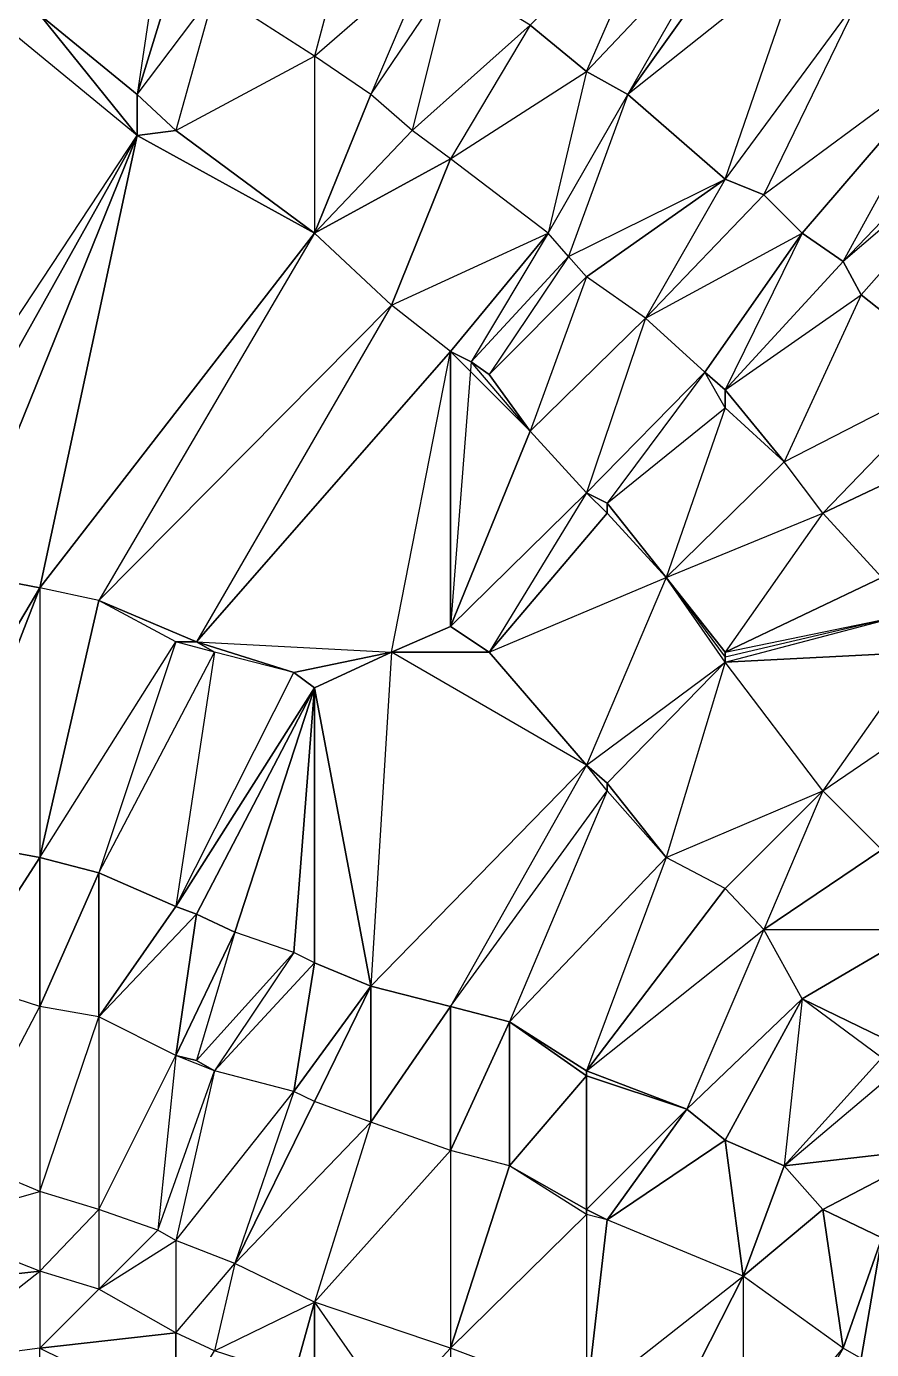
# Model space of a CAD drawing. Header units: metres. Extents: x 121.06818 to 121.07159, y 3.17836 to 3.18313.
# Drawn here: x 121.069087 to 121.069416, y 3.179933 to 3.180448 of the extents above; entities that cross this region are included whole.
import ezdxf

# ---------------------------------------------------------------- set-up
doc = ezdxf.new("R2010")
doc.units = ezdxf.units.M

msp = doc.modelspace()

# ---------------------------------------------------------------- linework, layer by layer
at = {"layer": 'DELAUNEY10000', "color": 252}
msp.add_3dface([(121.069374, 3.180097, 0.01017), (121.06942, 3.180128, 0.01018), (121.069397, 3.180151, 0.01018)], dxfattribs=at)
at = {"layer": 'DELAUNEY10037', "color": 252}
msp.add_3dface([(121.069092, 3.180125, 0.01016), (121.069054, 3.180132, 0.01016), (121.069092, 3.18023, 0.01017)], dxfattribs=at)
at = {"layer": 'DELAUNEY10058', "color": 252}
msp.add_3dface([(121.069336, 3.180125, 0.01017), (121.069313, 3.180151, 0.01017), (121.069313, 3.180154, 0.01017)], dxfattribs=at)
at = {"layer": 'DELAUNEY10069', "color": 252}
msp.add_3dface([(121.069252, 3.180067, 0.01016), (121.069313, 3.180151, 0.01017), (121.069305, 3.180161, 0.01017)], dxfattribs=at)
at = {"layer": 'DELAUNEY10086', "color": 252}
msp.add_3dface([(121.069054, 3.180132, 0.01016), (121.069038, 3.180139, 0.01016), (121.069092, 3.18023, 0.01017)], dxfattribs=at)
at = {"layer": 'DELAUNEY10138', "color": 252}
msp.add_3dface([(121.069313, 3.180151, 0.01017), (121.069305, 3.180161, 0.01017), (121.069313, 3.180154, 0.01017)], dxfattribs=at)
at = {"layer": 'DELAUNEY10139', "color": 252}
msp.add_3dface([(121.06942, 3.180128, 0.01018), (121.069397, 3.180151, 0.01018), (121.06945, 3.180187, 0.01019)], dxfattribs=at)
at = {"layer": 'DELAUNEY10169', "color": 252}
msp.add_3dface([(121.069221, 3.180075, 0.01016), (121.069305, 3.180161, 0.01017), (121.069229, 3.180205, 0.01017)], dxfattribs=at)
at = {"layer": 'DELAUNEY10243', "color": 252}
msp.add_3dface([(121.069221, 3.180075, 0.01016), (121.069199, 3.180191, 0.01017), (121.069229, 3.180205, 0.01017)], dxfattribs=at)
at = {"layer": 'DELAUNEY10268', "color": 252}
msp.add_3dface([(121.069229, 3.180205, 0.01017), (121.069199, 3.180191, 0.01017), (121.069191, 3.180197, 0.01017)], dxfattribs=at)
at = {"layer": 'DELAUNEY10269', "color": 252}
msp.add_3dface([(121.069305, 3.180161, 0.01017), (121.069229, 3.180205, 0.01017), (121.069267, 3.180205, 0.01017)], dxfattribs=at)
at = {"layer": 'DELAUNEY10308', "color": 252}
msp.add_3dface([(121.069336, 3.180125, 0.01017), (121.069397, 3.180151, 0.01018), (121.069359, 3.180201, 0.01018)], dxfattribs=at)
at = {"layer": 'DELAUNEY10344', "color": 252}
msp.add_3dface([(121.069145, 3.180106, 0.01016), (121.069191, 3.180197, 0.01017), (121.069199, 3.180191, 0.01017)], dxfattribs=at)
at = {"layer": 'DELAUNEY10345', "color": 252}
msp.add_3dface([(121.069145, 3.180106, 0.01016), (121.069191, 3.180197, 0.01017), (121.06916, 3.180205, 0.01017)], dxfattribs=at)
at = {"layer": 'DELAUNEY10346', "color": 252}
msp.add_3dface([(121.069267, 3.180205, 0.01017), (121.069229, 3.180205, 0.01017), (121.069252, 3.180215, 0.01017)], dxfattribs=at)
at = {"layer": 'DELAUNEY10347', "color": 252}
msp.add_3dface([(121.069305, 3.180161, 0.01017), (121.069267, 3.180205, 0.01017), (121.069336, 3.180234, 0.01018)], dxfattribs=at)
at = {"layer": 'DELAUNEY10348', "color": 252}
msp.add_3dface([(121.069336, 3.180125, 0.01017), (121.069313, 3.180154, 0.01017), (121.069359, 3.180201, 0.01018)], dxfattribs=at)
at = {"layer": 'DELAUNEY10366', "color": 252}
msp.add_3dface([(121.069313, 3.180154, 0.01017), (121.069305, 3.180161, 0.01017), (121.069359, 3.180201, 0.01018)], dxfattribs=at)
at = {"layer": 'DELAUNEY10378', "color": 252}
msp.add_3dface([(121.069115, 3.180119, 0.01016), (121.06916, 3.180205, 0.01017), (121.069145, 3.180209, 0.01017)], dxfattribs=at)
at = {"layer": 'DELAUNEY10379', "color": 252}
msp.add_3dface([(121.069191, 3.180197, 0.01017), (121.06916, 3.180205, 0.01017), (121.069153, 3.180209, 0.01017)], dxfattribs=at)
at = {"layer": 'DELAUNEY10398', "color": 252}
msp.add_3dface([(121.069397, 3.180151, 0.01018), (121.06945, 3.180187, 0.01019), (121.069435, 3.180205, 0.01019)], dxfattribs=at)
at = {"layer": 'DELAUNEY10416', "color": 252}
msp.add_3dface([(121.069397, 3.180151, 0.01018), (121.069359, 3.180201, 0.01018), (121.069435, 3.180205, 0.01019)], dxfattribs=at)
at = {"layer": 'DELAUNEY10427', "color": 252}
msp.add_3dface([(121.06916, 3.180205, 0.01017), (121.069145, 3.180209, 0.01017), (121.069153, 3.180209, 0.01017)], dxfattribs=at)
at = {"layer": 'DELAUNEY10460', "color": 252}
msp.add_3dface([(121.069092, 3.180125, 0.01016), (121.069145, 3.180209, 0.01017), (121.069115, 3.180225, 0.01017)], dxfattribs=at)
at = {"layer": 'DELAUNEY10494', "color": 252}
msp.add_3dface([(121.069092, 3.180125, 0.01016), (121.069115, 3.180225, 0.01017), (121.069092, 3.18023, 0.01017)], dxfattribs=at)
at = {"layer": 'DELAUNEY10507', "color": 252}
msp.add_3dface([(121.069145, 3.180209, 0.01017), (121.069115, 3.180225, 0.01017), (121.069153, 3.180209, 0.01017)], dxfattribs=at)
at = {"layer": 'DELAUNEY10540', "color": 252}
msp.add_3dface([(121.069115, 3.180225, 0.01017), (121.069092, 3.18023, 0.01017), (121.069199, 3.180368, 0.01018)], dxfattribs=at)
at = {"layer": 'DELAUNEY10560', "color": 252}
msp.add_3dface([(121.069038, 3.180139, 0.01016), (121.069061, 3.180236, 0.01017), (121.069092, 3.18023, 0.01017)], dxfattribs=at)
at = {"layer": 'DELAUNEY10562', "color": 252}
msp.add_3dface([(121.069305, 3.180161, 0.01017), (121.069359, 3.180201, 0.01018), (121.069336, 3.180234, 0.01018)], dxfattribs=at)
at = {"layer": 'DELAUNEY10576', "color": 252}
msp.add_3dface([(121.069092, 3.18023, 0.01017), (121.069061, 3.180236, 0.01017), (121.06913, 3.180406, 0.01018)], dxfattribs=at)
at = {"layer": 'DELAUNEY10633', "color": 252}
msp.add_3dface([(121.069038, 3.180242, 0.01017), (121.069023, 3.180244, 0.01017), (121.06913, 3.180406, 0.01018)], dxfattribs=at)
at = {"layer": 'DELAUNEY10634', "color": 252}
msp.add_3dface([(121.069061, 3.180236, 0.01017), (121.069038, 3.180242, 0.01017), (121.06913, 3.180406, 0.01018)], dxfattribs=at)
at = {"layer": 'DELAUNEY10635', "color": 252}
msp.add_3dface([(121.069252, 3.180215, 0.01017), (121.069229, 3.180205, 0.01017), (121.069252, 3.180322, 0.01018)], dxfattribs=at)
at = {"layer": 'DELAUNEY10636', "color": 252}
msp.add_3dface([(121.069359, 3.180201, 0.01018), (121.069427, 3.180219, 0.01019), (121.069435, 3.180205, 0.01019)], dxfattribs=at)
at = {"layer": 'DELAUNEY10637', "color": 252}
msp.add_3dface([(121.069359, 3.180201, 0.01018), (121.069427, 3.180219, 0.01019), (121.069359, 3.180203, 0.01018)], dxfattribs=at)
at = {"layer": 'DELAUNEY10663', "color": 252}
msp.add_3dface([(121.069267, 3.180205, 0.01017), (121.069252, 3.180215, 0.01017), (121.069305, 3.180267, 0.01018)], dxfattribs=at)
at = {"layer": 'DELAUNEY10693', "color": 252}
msp.add_3dface([(121.069359, 3.180201, 0.01018), (121.069336, 3.180234, 0.01018), (121.069359, 3.180203, 0.01018)], dxfattribs=at)
at = {"layer": 'DELAUNEY10694', "color": 252}
msp.add_3dface([(121.069359, 3.180201, 0.01018), (121.069336, 3.180234, 0.01018), (121.069359, 3.180205, 0.01018)], dxfattribs=at)
at = {"layer": 'DELAUNEY10695', "color": 252}
msp.add_3dface([(121.069359, 3.180201, 0.01018), (121.069359, 3.180203, 0.01018), (121.069359, 3.180205, 0.01018)], dxfattribs=at)
at = {"layer": 'DELAUNEY10711', "color": 252}
msp.add_3dface([(121.069267, 3.180205, 0.01017), (121.069336, 3.180234, 0.01018), (121.069313, 3.180259, 0.01018)], dxfattribs=at)
at = {"layer": 'DELAUNEY10712', "color": 252}
msp.add_3dface([(121.069359, 3.180203, 0.01018), (121.069359, 3.180205, 0.01018), (121.069336, 3.180234, 0.01018)], dxfattribs=at)
at = {"layer": 'DELAUNEY10713', "color": 252}
msp.add_3dface([(121.069359, 3.180203, 0.01018), (121.069359, 3.180205, 0.01018), (121.069427, 3.180219, 0.01019)], dxfattribs=at)
at = {"layer": 'DELAUNEY10749', "color": 252}
msp.add_3dface([(121.069359, 3.180205, 0.01018), (121.069336, 3.180234, 0.01018), (121.069397, 3.180259, 0.01019)], dxfattribs=at)
at = {"layer": 'DELAUNEY10750', "color": 252}
msp.add_3dface([(121.069359, 3.180205, 0.01018), (121.069427, 3.180219, 0.01019), (121.06942, 3.180234, 0.01019)], dxfattribs=at)
at = {"layer": 'DELAUNEY10782', "color": 252}
msp.add_3dface([(121.069229, 3.180205, 0.01017), (121.069191, 3.180197, 0.01017), (121.069153, 3.180209, 0.01017)], dxfattribs=at)
at = {"layer": 'DELAUNEY10783', "color": 252}
msp.add_3dface([(121.069359, 3.180205, 0.01018), (121.06942, 3.180234, 0.01019), (121.069397, 3.180259, 0.01019)], dxfattribs=at)
at = {"layer": 'DELAUNEY10859', "color": 252}
msp.add_3dface([(121.069267, 3.180205, 0.01017), (121.069313, 3.180259, 0.01018), (121.069305, 3.180267, 0.01018)], dxfattribs=at)
at = {"layer": 'DELAUNEY10877', "color": 252}
msp.add_3dface([(121.069336, 3.180234, 0.01018), (121.069313, 3.180259, 0.01018), (121.069313, 3.180263, 0.01018)], dxfattribs=at)
at = {"layer": 'DELAUNEY10892', "color": 252}
msp.add_3dface([(121.06942, 3.180234, 0.01019), (121.069397, 3.180259, 0.01019), (121.069473, 3.180295, 0.0102)], dxfattribs=at)
at = {"layer": 'DELAUNEY10957', "color": 252}
msp.add_3dface([(121.069313, 3.180259, 0.01018), (121.069305, 3.180267, 0.01018), (121.069313, 3.180263, 0.01018)], dxfattribs=at)
at = {"layer": 'DELAUNEY10958', "color": 252}
msp.add_3dface([(121.069336, 3.180234, 0.01018), (121.069397, 3.180259, 0.01019), (121.069382, 3.180279, 0.01019)], dxfattribs=at)
at = {"layer": 'DELAUNEY10968', "color": 252}
msp.add_3dface([(121.069252, 3.180215, 0.01017), (121.069305, 3.180267, 0.01018), (121.069283, 3.180291, 0.01018)], dxfattribs=at)
at = {"layer": 'DELAUNEY11029', "color": 252}
msp.add_3dface([(121.069336, 3.180234, 0.01018), (121.069382, 3.180279, 0.01019), (121.069359, 3.1803, 0.01019)], dxfattribs=at)
at = {"layer": 'DELAUNEY11030', "color": 252}
msp.add_3dface([(121.069397, 3.180259, 0.01019), (121.069382, 3.180279, 0.01019), (121.06945, 3.180314, 0.0102)], dxfattribs=at)
at = {"layer": 'DELAUNEY11045', "color": 252}
msp.add_3dface([(121.069252, 3.180215, 0.01017), (121.069283, 3.180291, 0.01018), (121.069252, 3.180322, 0.01018)], dxfattribs=at)
at = {"layer": 'DELAUNEY11046', "color": 252}
msp.add_3dface([(121.069252, 3.180215, 0.01017), (121.069283, 3.180291, 0.01018), (121.06926, 3.180318, 0.01018)], dxfattribs=at)
at = {"layer": 'DELAUNEY11056', "color": 252}
msp.add_3dface([(121.069153, 3.180209, 0.01017), (121.069115, 3.180225, 0.01017), (121.069229, 3.18034, 0.01018)], dxfattribs=at)
at = {"layer": 'DELAUNEY11057', "color": 252}
msp.add_3dface([(121.069305, 3.180267, 0.01018), (121.069283, 3.180291, 0.01018), (121.069328, 3.180335, 0.01019)], dxfattribs=at)
at = {"layer": 'DELAUNEY11097', "color": 252}
msp.add_3dface([(121.069313, 3.180263, 0.01018), (121.069305, 3.180267, 0.01018), (121.069351, 3.180314, 0.01019)], dxfattribs=at)
at = {"layer": 'DELAUNEY11098', "color": 252}
msp.add_3dface([(121.069336, 3.180234, 0.01018), (121.069313, 3.180263, 0.01018), (121.069359, 3.1803, 0.01019)], dxfattribs=at)
at = {"layer": 'DELAUNEY11126', "color": 252}
msp.add_3dface([(121.069382, 3.180279, 0.01019), (121.069359, 3.1803, 0.01019), (121.069359, 3.180307, 0.01019)], dxfattribs=at)
at = {"layer": 'DELAUNEY11144', "color": 252}
msp.add_3dface([(121.069229, 3.180205, 0.01017), (121.069252, 3.180322, 0.01018), (121.069153, 3.180209, 0.01017)], dxfattribs=at)
at = {"layer": 'DELAUNEY11145', "color": 252}
msp.add_3dface([(121.069252, 3.180215, 0.01017), (121.069252, 3.180322, 0.01018), (121.06926, 3.180318, 0.01018)], dxfattribs=at)
at = {"layer": 'DELAUNEY11146', "color": 252}
msp.add_3dface([(121.069313, 3.180263, 0.01018), (121.069359, 3.1803, 0.01019), (121.069351, 3.180314, 0.01019)], dxfattribs=at)
at = {"layer": 'DELAUNEY11157', "color": 252}
msp.add_3dface([(121.069153, 3.180209, 0.01017), (121.069252, 3.180322, 0.01018), (121.069229, 3.18034, 0.01018)], dxfattribs=at)
at = {"layer": 'DELAUNEY11158', "color": 252}
msp.add_3dface([(121.06926, 3.180318, 0.01018), (121.069252, 3.180322, 0.01018), (121.069283, 3.180291, 0.01018)], dxfattribs=at)
at = {"layer": 'DELAUNEY11159', "color": 252}
msp.add_3dface([(121.06926, 3.180318, 0.01018), (121.069252, 3.180322, 0.01018), (121.06929, 3.180368, 0.01019)], dxfattribs=at)
at = {"layer": 'DELAUNEY11160', "color": 252}
msp.add_3dface([(121.069283, 3.180291, 0.01018), (121.06926, 3.180318, 0.01018), (121.069267, 3.180313, 0.01018)], dxfattribs=at)
at = {"layer": 'DELAUNEY11168', "color": 252}
msp.add_3dface([(121.069252, 3.180322, 0.01018), (121.069229, 3.18034, 0.01018), (121.06929, 3.180368, 0.01019)], dxfattribs=at)
at = {"layer": 'DELAUNEY11169', "color": 252}
msp.add_3dface([(121.069397, 3.180259, 0.01019), (121.06945, 3.180314, 0.0102), (121.069473, 3.180295, 0.0102)], dxfattribs=at)
at = {"layer": 'DELAUNEY11204', "color": 252}
msp.add_3dface([(121.069267, 3.180313, 0.01018), (121.06926, 3.180318, 0.01018), (121.069298, 3.180359, 0.01019)], dxfattribs=at)
at = {"layer": 'DELAUNEY11205', "color": 252}
msp.add_3dface([(121.069283, 3.180291, 0.01018), (121.069267, 3.180313, 0.01018), (121.069305, 3.180351, 0.01019)], dxfattribs=at)
at = {"layer": 'DELAUNEY11250', "color": 252}
msp.add_3dface([(121.069115, 3.180225, 0.01017), (121.069229, 3.18034, 0.01018), (121.069199, 3.180368, 0.01018)], dxfattribs=at)
at = {"layer": 'DELAUNEY11267', "color": 252}
msp.add_3dface([(121.069359, 3.1803, 0.01019), (121.069351, 3.180314, 0.01019), (121.069359, 3.180307, 0.01019)], dxfattribs=at)
at = {"layer": 'DELAUNEY11268', "color": 252}
msp.add_3dface([(121.069382, 3.180279, 0.01019), (121.06945, 3.180314, 0.0102), (121.069412, 3.180344, 0.0102)], dxfattribs=at)
at = {"layer": 'DELAUNEY11278', "color": 252}
msp.add_3dface([(121.069229, 3.18034, 0.01018), (121.069199, 3.180368, 0.01018), (121.069199, 3.180368, 0.01018)], dxfattribs=at)
at = {"layer": 'DELAUNEY11279', "color": 252}
msp.add_3dface([(121.069305, 3.180267, 0.01018), (121.069351, 3.180314, 0.01019), (121.069328, 3.180335, 0.01019)], dxfattribs=at)
at = {"layer": 'DELAUNEY11300', "color": 252}
msp.add_3dface([(121.069283, 3.180291, 0.01018), (121.069328, 3.180335, 0.01019), (121.069305, 3.180351, 0.01019)], dxfattribs=at)
at = {"layer": 'DELAUNEY11314', "color": 252}
msp.add_3dface([(121.069351, 3.180314, 0.01019), (121.069328, 3.180335, 0.01019), (121.069389, 3.180368, 0.0102)], dxfattribs=at)
at = {"layer": 'DELAUNEY11315', "color": 252}
msp.add_3dface([(121.069382, 3.180279, 0.01019), (121.069359, 3.180307, 0.01019), (121.069412, 3.180344, 0.0102)], dxfattribs=at)
at = {"layer": 'DELAUNEY11329', "color": 252}
msp.add_3dface([(121.069359, 3.180307, 0.01019), (121.069351, 3.180314, 0.01019), (121.069389, 3.180368, 0.0102)], dxfattribs=at)
at = {"layer": 'DELAUNEY11348', "color": 252}
msp.add_3dface([(121.069412, 3.180344, 0.0102), (121.06945, 3.180314, 0.0102), (121.069481, 3.180422, 0.01021)], dxfattribs=at)
at = {"layer": 'DELAUNEY11388', "color": 252}
msp.add_3dface([(121.069092, 3.18023, 0.01017), (121.06913, 3.180406, 0.01018), (121.069199, 3.180368, 0.01018)], dxfattribs=at)
at = {"layer": 'DELAUNEY11389', "color": 252}
msp.add_3dface([(121.069359, 3.180307, 0.01019), (121.069412, 3.180344, 0.0102), (121.069405, 3.180357, 0.0102)], dxfattribs=at)
at = {"layer": 'DELAUNEY11404', "color": 252}
msp.add_3dface([(121.069199, 3.180368, 0.01018), (121.06913, 3.180406, 0.01018), (121.069145, 3.180408, 0.01018)], dxfattribs=at)
at = {"layer": 'DELAUNEY11414', "color": 252}
msp.add_3dface([(121.069267, 3.180313, 0.01018), (121.069305, 3.180351, 0.01019), (121.069298, 3.180359, 0.01019)], dxfattribs=at)
at = {"layer": 'DELAUNEY11428', "color": 252}
msp.add_3dface([(121.069328, 3.180335, 0.01019), (121.069305, 3.180351, 0.01019), (121.069359, 3.180389, 0.0102)], dxfattribs=at)
at = {"layer": 'DELAUNEY11476', "color": 252}
msp.add_3dface([(121.069359, 3.180307, 0.01019), (121.069405, 3.180357, 0.0102), (121.069389, 3.180368, 0.0102)], dxfattribs=at)
at = {"layer": 'DELAUNEY11477', "color": 252}
msp.add_3dface([(121.069405, 3.180357, 0.0102), (121.069412, 3.180344, 0.0102), (121.069481, 3.180422, 0.01021)], dxfattribs=at)
at = {"layer": 'DELAUNEY11502', "color": 252}
msp.add_3dface([(121.069305, 3.180351, 0.01019), (121.069298, 3.180359, 0.01019), (121.069359, 3.180389, 0.0102)], dxfattribs=at)
at = {"layer": 'DELAUNEY11503', "color": 252}
msp.add_3dface([(121.069389, 3.180368, 0.0102), (121.069405, 3.180357, 0.0102), (121.06945, 3.180439, 0.01021)], dxfattribs=at)
at = {"layer": 'DELAUNEY11519', "color": 252}
msp.add_3dface([(121.06926, 3.180318, 0.01018), (121.069298, 3.180359, 0.01019), (121.06929, 3.180368, 0.01019)], dxfattribs=at)
at = {"layer": 'DELAUNEY11543', "color": 252}
msp.add_3dface([(121.069023, 3.180244, 0.01017), (121.06913, 3.180406, 0.01018), (121.069069, 3.180456, 0.01018)], dxfattribs=at)
at = {"layer": 'DELAUNEY11544', "color": 252}
msp.add_3dface([(121.069298, 3.180359, 0.01019), (121.06929, 3.180368, 0.01019), (121.069321, 3.180422, 0.0102)], dxfattribs=at)
at = {"layer": 'DELAUNEY11551', "color": 252}
msp.add_3dface([(121.069328, 3.180335, 0.01019), (121.069389, 3.180368, 0.0102), (121.069374, 3.180383, 0.0102)], dxfattribs=at)
at = {"layer": 'DELAUNEY11570', "color": 252}
msp.add_3dface([(121.069328, 3.180335, 0.01019), (121.069374, 3.180383, 0.0102), (121.069359, 3.180389, 0.0102)], dxfattribs=at)
at = {"layer": 'DELAUNEY11571', "color": 252}
msp.add_3dface([(121.069374, 3.180383, 0.0102), (121.069389, 3.180368, 0.0102), (121.06945, 3.180439, 0.01021)], dxfattribs=at)
at = {"layer": 'DELAUNEY11585', "color": 252}
msp.add_3dface([(121.06913, 3.180406, 0.01018), (121.069069, 3.180456, 0.01018), (121.069092, 3.180453, 0.01018)], dxfattribs=at)
at = {"layer": 'DELAUNEY11586', "color": 252}
msp.add_3dface([(121.069145, 3.180408, 0.01018), (121.06913, 3.180406, 0.01018), (121.06913, 3.180422, 0.01018)], dxfattribs=at)
at = {"layer": 'DELAUNEY11587', "color": 252}
msp.add_3dface([(121.069199, 3.180368, 0.01018), (121.069145, 3.180408, 0.01018), (121.069199, 3.180368, 0.01018)], dxfattribs=at)
at = {"layer": 'DELAUNEY11588', "color": 252}
msp.add_3dface([(121.069229, 3.18034, 0.01018), (121.06929, 3.180368, 0.01019), (121.069252, 3.180397, 0.01019)], dxfattribs=at)
at = {"layer": 'DELAUNEY11627', "color": 252}
msp.add_3dface([(121.069359, 3.180389, 0.0102), (121.069374, 3.180383, 0.0102), (121.069412, 3.180461, 0.01021)], dxfattribs=at)
at = {"layer": 'DELAUNEY11637', "color": 252}
msp.add_3dface([(121.069229, 3.18034, 0.01018), (121.069252, 3.180397, 0.01019), (121.069199, 3.180368, 0.01018)], dxfattribs=at)
at = {"layer": 'DELAUNEY11644', "color": 252}
msp.add_3dface([(121.06929, 3.180368, 0.01019), (121.069252, 3.180397, 0.01019), (121.069305, 3.180431, 0.0102)], dxfattribs=at)
at = {"layer": 'DELAUNEY11658', "color": 252}
msp.add_3dface([(121.069199, 3.180368, 0.01018), (121.069145, 3.180408, 0.01018), (121.069199, 3.180437, 0.01019)], dxfattribs=at)
at = {"layer": 'DELAUNEY11683', "color": 252}
msp.add_3dface([(121.069199, 3.180368, 0.01018), (121.069252, 3.180397, 0.01019), (121.069237, 3.180408, 0.01019)], dxfattribs=at)
at = {"layer": 'DELAUNEY11721', "color": 252}
msp.add_3dface([(121.069199, 3.180368, 0.01018), (121.069237, 3.180408, 0.01019), (121.069221, 3.180422, 0.01019)], dxfattribs=at)
at = {"layer": 'DELAUNEY11722', "color": 252}
msp.add_3dface([(121.069252, 3.180397, 0.01019), (121.069237, 3.180408, 0.01019), (121.069283, 3.180449, 0.0102)], dxfattribs=at)
at = {"layer": 'DELAUNEY11723', "color": 252}
msp.add_3dface([(121.069298, 3.180359, 0.01019), (121.069359, 3.180389, 0.0102), (121.069321, 3.180422, 0.0102)], dxfattribs=at)
at = {"layer": 'DELAUNEY11724', "color": 252}
msp.add_3dface([(121.069481, 3.180422, 0.01021), (121.069405, 3.180357, 0.0102), (121.069473, 3.180428, 0.01021)], dxfattribs=at)
at = {"layer": 'DELAUNEY11740', "color": 252}
msp.add_3dface([(121.069473, 3.180428, 0.01021), (121.069405, 3.180357, 0.0102), (121.06945, 3.180439, 0.01021)], dxfattribs=at)
at = {"layer": 'DELAUNEY11752', "color": 252}
msp.add_3dface([(121.06929, 3.180368, 0.01019), (121.069321, 3.180422, 0.0102), (121.069305, 3.180431, 0.0102)], dxfattribs=at)
at = {"layer": 'DELAUNEY11753', "color": 252}
msp.add_3dface([(121.069321, 3.180422, 0.0102), (121.069359, 3.180389, 0.0102), (121.069389, 3.180476, 0.01021)], dxfattribs=at)
at = {"layer": 'DELAUNEY11796', "color": 252}
msp.add_3dface([(121.069199, 3.180368, 0.01018), (121.069221, 3.180422, 0.01019), (121.069199, 3.180437, 0.01019)], dxfattribs=at)
at = {"layer": 'DELAUNEY11797', "color": 252}
msp.add_3dface([(121.069237, 3.180408, 0.01019), (121.069221, 3.180422, 0.01019), (121.069252, 3.180468, 0.0102)], dxfattribs=at)
at = {"layer": 'DELAUNEY11811', "color": 252}
msp.add_3dface([(121.06913, 3.180406, 0.01018), (121.069092, 3.180453, 0.01018), (121.06913, 3.180422, 0.01018)], dxfattribs=at)
at = {"layer": 'DELAUNEY11850', "color": 252}
msp.add_3dface([(121.069145, 3.180408, 0.01018), (121.069199, 3.180437, 0.01019), (121.06916, 3.180462, 0.01019)], dxfattribs=at)
at = {"layer": 'DELAUNEY11851', "color": 252}
msp.add_3dface([(121.069252, 3.180397, 0.01019), (121.069305, 3.180431, 0.0102), (121.069283, 3.180449, 0.0102)], dxfattribs=at)
at = {"layer": 'DELAUNEY11852', "color": 252}
msp.add_3dface([(121.069305, 3.180431, 0.0102), (121.069321, 3.180422, 0.0102), (121.069359, 3.180488, 0.01021)], dxfattribs=at)
at = {"layer": 'DELAUNEY11872', "color": 252}
msp.add_3dface([(121.069221, 3.180422, 0.01019), (121.069199, 3.180437, 0.01019), (121.069244, 3.180476, 0.0102)], dxfattribs=at)
at = {"layer": 'DELAUNEY11912', "color": 252}
msp.add_3dface([(121.06945, 3.180439, 0.01021), (121.069374, 3.180383, 0.0102), (121.069412, 3.180461, 0.01021)], dxfattribs=at)
at = {"layer": 'DELAUNEY11937', "color": 252}
msp.add_3dface([(121.069145, 3.180408, 0.01018), (121.06913, 3.180422, 0.01018), (121.06916, 3.180462, 0.01019)], dxfattribs=at)
at = {"layer": 'DELAUNEY11938', "color": 252}
msp.add_3dface([(121.069412, 3.180461, 0.01021), (121.06945, 3.180439, 0.01021), (121.069473, 3.180564, 0.01022)], dxfattribs=at)
at = {"layer": 'DELAUNEY11952', "color": 252}
msp.add_3dface([(121.06913, 3.180422, 0.01018), (121.069092, 3.180453, 0.01018), (121.069138, 3.180476, 0.01019)], dxfattribs=at)
at = {"layer": 'DELAUNEY11967', "color": 252}
msp.add_3dface([(121.069283, 3.180449, 0.0102), (121.069305, 3.180431, 0.0102), (121.069336, 3.180502, 0.01021)], dxfattribs=at)
at = {"layer": 'DELAUNEY12007', "color": 252}
msp.add_3dface([(121.069237, 3.180408, 0.01019), (121.069283, 3.180449, 0.0102), (121.069252, 3.180468, 0.0102)], dxfattribs=at)
at = {"layer": 'DELAUNEY12008', "color": 252}
msp.add_3dface([(121.069412, 3.180461, 0.01021), (121.069359, 3.180389, 0.0102), (121.069389, 3.180476, 0.01021)], dxfattribs=at)
at = {"layer": 'DELAUNEY12046', "color": 252}
msp.add_3dface([(121.06913, 3.180422, 0.01018), (121.06916, 3.180462, 0.01019), (121.069145, 3.180471, 0.01019)], dxfattribs=at)
at = {"layer": 'DELAUNEY12047', "color": 252}
msp.add_3dface([(121.069199, 3.180437, 0.01019), (121.06916, 3.180462, 0.01019), (121.069214, 3.180493, 0.0102)], dxfattribs=at)
at = {"layer": 'DELAUNEY12063', "color": 252}
msp.add_3dface([(121.069389, 3.180476, 0.01021), (121.069321, 3.180422, 0.0102), (121.069366, 3.180485, 0.01021)], dxfattribs=at)
at = {"layer": 'DELAUNEY12071', "color": 252}
msp.add_3dface([(121.069221, 3.180422, 0.01019), (121.069252, 3.180468, 0.0102), (121.069244, 3.180476, 0.0102)], dxfattribs=at)
at = {"layer": 'DELAUNEY12073', "color": 252}
msp.add_3dface([(121.069366, 3.180485, 0.01021), (121.069321, 3.180422, 0.0102), (121.069359, 3.180488, 0.01021)], dxfattribs=at)
at = {"layer": 'DELAUNEY12110', "color": 252}
msp.add_3dface([(121.06913, 3.180422, 0.01018), (121.069145, 3.180471, 0.01019), (121.069138, 3.180476, 0.01019)], dxfattribs=at)
at = {"layer": 'DELAUNEY12149', "color": 252}
msp.add_3dface([(121.069199, 3.180437, 0.01019), (121.069244, 3.180476, 0.0102), (121.069214, 3.180493, 0.0102)], dxfattribs=at)
at = {"layer": 'DELAUNEY12181', "color": 252}
msp.add_3dface([(121.069359, 3.180488, 0.01021), (121.069305, 3.180431, 0.0102), (121.069336, 3.180502, 0.01021)], dxfattribs=at)
at = {"layer": 'DELAUNEY8491', "color": 252}
msp.add_3dface([(121.069366, 3.179888, 0.01013), (121.069336, 3.179903, 0.01013), (121.069366, 3.179962, 0.01015)], dxfattribs=at)
at = {"layer": 'DELAUNEY8492', "color": 252}
msp.add_3dface([(121.069374, 3.17988, 0.01013), (121.069366, 3.179888, 0.01013), (121.069405, 3.179934, 0.01015)], dxfattribs=at)
at = {"layer": 'DELAUNEY8541', "color": 252}
msp.add_3dface([(121.069252, 3.179901, 0.01012), (121.069229, 3.179909, 0.01012), (121.069252, 3.179934, 0.01013)], dxfattribs=at)
at = {"layer": 'DELAUNEY8556', "color": 252}
msp.add_3dface([(121.069252, 3.179901, 0.01012), (121.069305, 3.179914, 0.01013), (121.069252, 3.179934, 0.01013)], dxfattribs=at)
at = {"layer": 'DELAUNEY8557', "color": 252}
msp.add_3dface([(121.069374, 3.17988, 0.01013), (121.069412, 3.17993, 0.01015), (121.069405, 3.179934, 0.01015)], dxfattribs=at)
at = {"layer": 'DELAUNEY8567', "color": 252}
msp.add_3dface([(121.069145, 3.179908, 0.01011), (121.069092, 3.179901, 0.0101), (121.069092, 3.179934, 0.01011)], dxfattribs=at)
at = {"layer": 'DELAUNEY8568', "color": 252}
msp.add_3dface([(121.069336, 3.179903, 0.01013), (121.069305, 3.179914, 0.01013), (121.069366, 3.179962, 0.01015)], dxfattribs=at)
at = {"layer": 'DELAUNEY8569', "color": 252}
msp.add_3dface([(121.06942, 3.179928, 0.01015), (121.069412, 3.17993, 0.01015), (121.06942, 3.179977, 0.01016)], dxfattribs=at)
at = {"layer": 'DELAUNEY8600', "color": 252}
msp.add_3dface([(121.069229, 3.179909, 0.01012), (121.069199, 3.179918, 0.01012), (121.069199, 3.179952, 0.01013)], dxfattribs=at)
at = {"layer": 'DELAUNEY8601', "color": 252}
msp.add_3dface([(121.069366, 3.179888, 0.01013), (121.069405, 3.179934, 0.01015), (121.069366, 3.179962, 0.01015)], dxfattribs=at)
at = {"layer": 'DELAUNEY8617', "color": 252}
msp.add_3dface([(121.069199, 3.179918, 0.01012), (121.069191, 3.179923, 0.01012), (121.069199, 3.179952, 0.01013)], dxfattribs=at)
at = {"layer": 'DELAUNEY8618', "color": 252}
msp.add_3dface([(121.069412, 3.17993, 0.01015), (121.069405, 3.179934, 0.01015), (121.06942, 3.179977, 0.01016)], dxfattribs=at)
at = {"layer": 'DELAUNEY8634', "color": 252}
msp.add_3dface([(121.069046, 3.179928, 0.0101), (121.069092, 3.179901, 0.0101), (121.069092, 3.179934, 0.01011)], dxfattribs=at)
at = {"layer": 'DELAUNEY8690', "color": 252}
msp.add_3dface([(121.069092, 3.179934, 0.01011), (121.069046, 3.179928, 0.0101), (121.069092, 3.179964, 0.01012)], dxfattribs=at)
at = {"layer": 'DELAUNEY8691', "color": 252}
msp.add_3dface([(121.069145, 3.179908, 0.01011), (121.06916, 3.179933, 0.01012), (121.069145, 3.17994, 0.01012)], dxfattribs=at)
at = {"layer": 'DELAUNEY8692', "color": 252}
msp.add_3dface([(121.069229, 3.179909, 0.01012), (121.069252, 3.179934, 0.01013), (121.069199, 3.179952, 0.01013)], dxfattribs=at)
at = {"layer": 'DELAUNEY8713', "color": 252}
msp.add_3dface([(121.069092, 3.179934, 0.01011), (121.069145, 3.179908, 0.01011), (121.069145, 3.17994, 0.01012)], dxfattribs=at)
at = {"layer": 'DELAUNEY8714', "color": 252}
msp.add_3dface([(121.069305, 3.179914, 0.01013), (121.069252, 3.179934, 0.01013), (121.069305, 3.179986, 0.01015)], dxfattribs=at)
at = {"layer": 'DELAUNEY8723', "color": 252}
msp.add_3dface([(121.069191, 3.179923, 0.01012), (121.06916, 3.179933, 0.01012), (121.069199, 3.179952, 0.01013)], dxfattribs=at)
at = {"layer": 'DELAUNEY8744', "color": 252}
msp.add_3dface([(121.069092, 3.179934, 0.01011), (121.069145, 3.17994, 0.01012), (121.069115, 3.179957, 0.01012)], dxfattribs=at)
at = {"layer": 'DELAUNEY8759', "color": 252}
msp.add_3dface([(121.06916, 3.179933, 0.01012), (121.069145, 3.17994, 0.01012), (121.069168, 3.179967, 0.01013)], dxfattribs=at)
at = {"layer": 'DELAUNEY8774', "color": 252}
msp.add_3dface([(121.069405, 3.179934, 0.01015), (121.069366, 3.179962, 0.01015), (121.069397, 3.179988, 0.01016)], dxfattribs=at)
at = {"layer": 'DELAUNEY8788', "color": 252}
msp.add_3dface([(121.069092, 3.179934, 0.01011), (121.069115, 3.179957, 0.01012), (121.069092, 3.179964, 0.01012)], dxfattribs=at)
at = {"layer": 'DELAUNEY8789', "color": 252}
msp.add_3dface([(121.069145, 3.17994, 0.01012), (121.069115, 3.179957, 0.01012), (121.069145, 3.179976, 0.01013)], dxfattribs=at)
at = {"layer": 'DELAUNEY8846', "color": 252}
msp.add_3dface([(121.06916, 3.179933, 0.01012), (121.069199, 3.179952, 0.01013), (121.069168, 3.179967, 0.01013)], dxfattribs=at)
at = {"layer": 'DELAUNEY8847', "color": 252}
msp.add_3dface([(121.069252, 3.179934, 0.01013), (121.069199, 3.179952, 0.01013), (121.069252, 3.180011, 0.01015)], dxfattribs=at)
at = {"layer": 'DELAUNEY8862', "color": 252}
msp.add_3dface([(121.069305, 3.179914, 0.01013), (121.069366, 3.179962, 0.01015), (121.069313, 3.179984, 0.01015)], dxfattribs=at)
at = {"layer": 'DELAUNEY8883', "color": 252}
msp.add_3dface([(121.069038, 3.179958, 0.01011), (121.069046, 3.179928, 0.0101), (121.069092, 3.179964, 0.01012)], dxfattribs=at)
at = {"layer": 'DELAUNEY8896', "color": 252}
msp.add_3dface([(121.069305, 3.179914, 0.01013), (121.069313, 3.179984, 0.01015), (121.069305, 3.179986, 0.01015)], dxfattribs=at)
at = {"layer": 'DELAUNEY8908', "color": 252}
msp.add_3dface([(121.069199, 3.179952, 0.01013), (121.069168, 3.179967, 0.01013), (121.069221, 3.180022, 0.01015)], dxfattribs=at)
at = {"layer": 'DELAUNEY8909', "color": 252}
msp.add_3dface([(121.069252, 3.179934, 0.01013), (121.069305, 3.179986, 0.01015), (121.069275, 3.180005, 0.01015)], dxfattribs=at)
at = {"layer": 'DELAUNEY8910', "color": 252}
msp.add_3dface([(121.069366, 3.179962, 0.01015), (121.069313, 3.179984, 0.01015), (121.069359, 3.180015, 0.01016)], dxfattribs=at)
at = {"layer": 'DELAUNEY8925', "color": 252}
msp.add_3dface([(121.069038, 3.179958, 0.01011), (121.069092, 3.179964, 0.01012), (121.069046, 3.179982, 0.01012)], dxfattribs=at)
at = {"layer": 'DELAUNEY8926', "color": 252}
msp.add_3dface([(121.069115, 3.179957, 0.01012), (121.069092, 3.179964, 0.01012), (121.069115, 3.179988, 0.01013)], dxfattribs=at)
at = {"layer": 'DELAUNEY8927', "color": 252}
msp.add_3dface([(121.069145, 3.17994, 0.01012), (121.069168, 3.179967, 0.01013), (121.069145, 3.179976, 0.01013)], dxfattribs=at)
at = {"layer": 'DELAUNEY8928', "color": 252}
msp.add_3dface([(121.069313, 3.179984, 0.01015), (121.069305, 3.179986, 0.01015), (121.069305, 3.179988, 0.01015)], dxfattribs=at)
at = {"layer": 'DELAUNEY8929', "color": 252}
msp.add_3dface([(121.06942, 3.179977, 0.01016), (121.069405, 3.179934, 0.01015), (121.069397, 3.179988, 0.01016)], dxfattribs=at)
at = {"layer": 'DELAUNEY8970', "color": 252}
msp.add_3dface([(121.069115, 3.179957, 0.01012), (121.069145, 3.179976, 0.01013), (121.069138, 3.17998, 0.01013)], dxfattribs=at)
at = {"layer": 'DELAUNEY8971', "color": 252}
msp.add_3dface([(121.069397, 3.179988, 0.01016), (121.069366, 3.179962, 0.01015), (121.069382, 3.180005, 0.01016)], dxfattribs=at)
at = {"layer": 'DELAUNEY8989', "color": 252}
msp.add_3dface([(121.069115, 3.179957, 0.01012), (121.069138, 3.17998, 0.01013), (121.069115, 3.179988, 0.01013)], dxfattribs=at)
at = {"layer": 'DELAUNEY8990', "color": 252}
msp.add_3dface([(121.069168, 3.179967, 0.01013), (121.069145, 3.179976, 0.01013), (121.069191, 3.180034, 0.01015)], dxfattribs=at)
at = {"layer": 'DELAUNEY9003', "color": 252}
msp.add_3dface([(121.069145, 3.179976, 0.01013), (121.069138, 3.17998, 0.01013), (121.06916, 3.180042, 0.01015)], dxfattribs=at)
at = {"layer": 'DELAUNEY9004', "color": 252}
msp.add_3dface([(121.06942, 3.179977, 0.01016), (121.069397, 3.179988, 0.01016), (121.069443, 3.180012, 0.01017)], dxfattribs=at)
at = {"layer": 'DELAUNEY9031', "color": 252}
msp.add_3dface([(121.069092, 3.179964, 0.01012), (121.069046, 3.179982, 0.01012), (121.069092, 3.179995, 0.01013)], dxfattribs=at)
at = {"layer": 'DELAUNEY9032', "color": 252}
msp.add_3dface([(121.069252, 3.179934, 0.01013), (121.069275, 3.180005, 0.01015), (121.069252, 3.180011, 0.01015)], dxfattribs=at)
at = {"layer": 'DELAUNEY9052', "color": 252}
msp.add_3dface([(121.069305, 3.179986, 0.01015), (121.069275, 3.180005, 0.01015), (121.069305, 3.179988, 0.01015)], dxfattribs=at)
at = {"layer": 'DELAUNEY9074', "color": 252}
msp.add_3dface([(121.069092, 3.179964, 0.01012), (121.069115, 3.179988, 0.01013), (121.069092, 3.179995, 0.01013)], dxfattribs=at)
at = {"layer": 'DELAUNEY9075', "color": 252}
msp.add_3dface([(121.069199, 3.179952, 0.01013), (121.069252, 3.180011, 0.01015), (121.069221, 3.180022, 0.01015)], dxfattribs=at)
at = {"layer": 'DELAUNEY9098', "color": 252}
msp.add_3dface([(121.069138, 3.17998, 0.01013), (121.069115, 3.179988, 0.01013), (121.069145, 3.180048, 0.01015)], dxfattribs=at)
at = {"layer": 'DELAUNEY9099', "color": 252}
msp.add_3dface([(121.069275, 3.180005, 0.01015), (121.069252, 3.180011, 0.01015), (121.069275, 3.180061, 0.01016)], dxfattribs=at)
at = {"layer": 'DELAUNEY9130', "color": 252}
msp.add_3dface([(121.069046, 3.179982, 0.01012), (121.069092, 3.179995, 0.01013), (121.069061, 3.180008, 0.01013)], dxfattribs=at)
at = {"layer": 'DELAUNEY9131', "color": 252}
msp.add_3dface([(121.069115, 3.179988, 0.01013), (121.069092, 3.179995, 0.01013), (121.069115, 3.180063, 0.01015)], dxfattribs=at)
at = {"layer": 'DELAUNEY9141', "color": 252}
msp.add_3dface([(121.069382, 3.180005, 0.01016), (121.069366, 3.179962, 0.01015), (121.069359, 3.180015, 0.01016)], dxfattribs=at)
at = {"layer": 'DELAUNEY9160', "color": 252}
msp.add_3dface([(121.069252, 3.180011, 0.01015), (121.069221, 3.180022, 0.01015), (121.069252, 3.180067, 0.01016)], dxfattribs=at)
at = {"layer": 'DELAUNEY9161', "color": 252}
msp.add_3dface([(121.069359, 3.180015, 0.01016), (121.069313, 3.179984, 0.01015), (121.069344, 3.180027, 0.01016)], dxfattribs=at)
at = {"layer": 'DELAUNEY9162', "color": 252}
msp.add_3dface([(121.069397, 3.179988, 0.01016), (121.069382, 3.180005, 0.01016), (121.069443, 3.180012, 0.01017)], dxfattribs=at)
at = {"layer": 'DELAUNEY9180', "color": 252}
msp.add_3dface([(121.069092, 3.179995, 0.01013), (121.069061, 3.180008, 0.01013), (121.069092, 3.180067, 0.01015)], dxfattribs=at)
at = {"layer": 'DELAUNEY9199', "color": 252}
msp.add_3dface([(121.069168, 3.179967, 0.01013), (121.069221, 3.180022, 0.01015), (121.069199, 3.18003, 0.01015)], dxfattribs=at)
at = {"layer": 'DELAUNEY9200', "color": 252}
msp.add_3dface([(121.069305, 3.179988, 0.01015), (121.069275, 3.180005, 0.01015), (121.069305, 3.18004, 0.01016)], dxfattribs=at)
at = {"layer": 'DELAUNEY9201', "color": 252}
msp.add_3dface([(121.069313, 3.179984, 0.01015), (121.069305, 3.179988, 0.01015), (121.069344, 3.180027, 0.01016)], dxfattribs=at)
at = {"layer": 'DELAUNEY9202', "color": 252}
msp.add_3dface([(121.069382, 3.180005, 0.01016), (121.069359, 3.180015, 0.01016), (121.069389, 3.18007, 0.01017)], dxfattribs=at)
at = {"layer": 'DELAUNEY9215', "color": 252}
msp.add_3dface([(121.069168, 3.179967, 0.01013), (121.069199, 3.18003, 0.01015), (121.069191, 3.180034, 0.01015)], dxfattribs=at)
at = {"layer": 'DELAUNEY9216', "color": 252}
msp.add_3dface([(121.069221, 3.180022, 0.01015), (121.069199, 3.18003, 0.01015), (121.069221, 3.180075, 0.01016)], dxfattribs=at)
at = {"layer": 'DELAUNEY9280', "color": 252}
msp.add_3dface([(121.069199, 3.18003, 0.01015), (121.069191, 3.180034, 0.01015), (121.069221, 3.180075, 0.01016)], dxfattribs=at)
at = {"layer": 'DELAUNEY9281', "color": 252}
msp.add_3dface([(121.069359, 3.180015, 0.01016), (121.069344, 3.180027, 0.01016), (121.069389, 3.18007, 0.01017)], dxfattribs=at)
at = {"layer": 'DELAUNEY9292', "color": 252}
msp.add_3dface([(121.069145, 3.179976, 0.01013), (121.069191, 3.180034, 0.01015), (121.06916, 3.180042, 0.01015)], dxfattribs=at)
at = {"layer": 'DELAUNEY9314', "color": 252}
msp.add_3dface([(121.069138, 3.17998, 0.01013), (121.06916, 3.180042, 0.01015), (121.069145, 3.180048, 0.01015)], dxfattribs=at)
at = {"layer": 'DELAUNEY9327', "color": 252}
msp.add_3dface([(121.069191, 3.180034, 0.01015), (121.06916, 3.180042, 0.01015), (121.069199, 3.180084, 0.01016)], dxfattribs=at)
at = {"layer": 'DELAUNEY9328', "color": 252}
msp.add_3dface([(121.069344, 3.180027, 0.01016), (121.069305, 3.179988, 0.01015), (121.069305, 3.18004, 0.01016)], dxfattribs=at)
at = {"layer": 'DELAUNEY9354', "color": 252}
msp.add_3dface([(121.069115, 3.179988, 0.01013), (121.069145, 3.180048, 0.01015), (121.069115, 3.180063, 0.01015)], dxfattribs=at)
at = {"layer": 'DELAUNEY9355', "color": 252}
msp.add_3dface([(121.069305, 3.18004, 0.01016), (121.069275, 3.180005, 0.01015), (121.069275, 3.180061, 0.01016)], dxfattribs=at)
at = {"layer": 'DELAUNEY9373', "color": 252}
msp.add_3dface([(121.06916, 3.180042, 0.01015), (121.069145, 3.180048, 0.01015), (121.069153, 3.180046, 0.01015)], dxfattribs=at)
at = {"layer": 'DELAUNEY9374', "color": 252}
msp.add_3dface([(121.069344, 3.180027, 0.01016), (121.069305, 3.18004, 0.01016), (121.069305, 3.180042, 0.01016)], dxfattribs=at)
at = {"layer": 'DELAUNEY9375', "color": 252}
msp.add_3dface([(121.069382, 3.180005, 0.01016), (121.069427, 3.180043, 0.01017), (121.069443, 3.180012, 0.01017)], dxfattribs=at)
at = {"layer": 'DELAUNEY9376', "color": 252}
msp.add_3dface([(121.069382, 3.180005, 0.01016), (121.069427, 3.180043, 0.01017), (121.06942, 3.180047, 0.01017)], dxfattribs=at)
at = {"layer": 'DELAUNEY9414', "color": 252}
msp.add_3dface([(121.069382, 3.180005, 0.01016), (121.06942, 3.180047, 0.01017), (121.069389, 3.18007, 0.01017)], dxfattribs=at)
at = {"layer": 'DELAUNEY9452', "color": 252}
msp.add_3dface([(121.069092, 3.179995, 0.01013), (121.069115, 3.180063, 0.01015), (121.069092, 3.180067, 0.01015)], dxfattribs=at)
at = {"layer": 'DELAUNEY9471', "color": 252}
msp.add_3dface([(121.069145, 3.180048, 0.01015), (121.069115, 3.180063, 0.01015), (121.069153, 3.180103, 0.01016)], dxfattribs=at)
at = {"layer": 'DELAUNEY9472', "color": 252}
msp.add_3dface([(121.069153, 3.180046, 0.01015), (121.069145, 3.180048, 0.01015), (121.069168, 3.180096, 0.01016)], dxfattribs=at)
at = {"layer": 'DELAUNEY9473', "color": 252}
msp.add_3dface([(121.06916, 3.180042, 0.01015), (121.069153, 3.180046, 0.01015), (121.069191, 3.180088, 0.01016)], dxfattribs=at)
at = {"layer": 'DELAUNEY9487', "color": 252}
msp.add_3dface([(121.069061, 3.180008, 0.01013), (121.069092, 3.180067, 0.01015), (121.069061, 3.180077, 0.01015)], dxfattribs=at)
at = {"layer": 'DELAUNEY9508', "color": 252}
msp.add_3dface([(121.069115, 3.180063, 0.01015), (121.069092, 3.180067, 0.01015), (121.069115, 3.180119, 0.01016)], dxfattribs=at)
at = {"layer": 'DELAUNEY9509', "color": 252}
msp.add_3dface([(121.069275, 3.180061, 0.01016), (121.069252, 3.180011, 0.01015), (121.069252, 3.180067, 0.01016)], dxfattribs=at)
at = {"layer": 'DELAUNEY9532', "color": 252}
msp.add_3dface([(121.069305, 3.18004, 0.01016), (121.069275, 3.180061, 0.01016), (121.069305, 3.180042, 0.01016)], dxfattribs=at)
at = {"layer": 'DELAUNEY9543', "color": 252}
msp.add_3dface([(121.069252, 3.180067, 0.01016), (121.069221, 3.180022, 0.01015), (121.069221, 3.180075, 0.01016)], dxfattribs=at)
at = {"layer": 'DELAUNEY9557', "color": 252}
msp.add_3dface([(121.069275, 3.180061, 0.01016), (121.069252, 3.180067, 0.01016), (121.069313, 3.180151, 0.01017)], dxfattribs=at)
at = {"layer": 'DELAUNEY9558', "color": 252}
msp.add_3dface([(121.069305, 3.180042, 0.01016), (121.069275, 3.180061, 0.01016), (121.069336, 3.180125, 0.01017)], dxfattribs=at)
at = {"layer": 'DELAUNEY9559', "color": 252}
msp.add_3dface([(121.06942, 3.180047, 0.01017), (121.069389, 3.18007, 0.01017), (121.06942, 3.180055, 0.01017)], dxfattribs=at)
at = {"layer": 'DELAUNEY9574', "color": 252}
msp.add_3dface([(121.069344, 3.180027, 0.01016), (121.069305, 3.180042, 0.01016), (121.069374, 3.180097, 0.01017)], dxfattribs=at)
at = {"layer": 'DELAUNEY9597', "color": 252}
msp.add_3dface([(121.069092, 3.180067, 0.01015), (121.069061, 3.180077, 0.01015), (121.069092, 3.180125, 0.01016)], dxfattribs=at)
at = {"layer": 'DELAUNEY9598', "color": 252}
msp.add_3dface([(121.069344, 3.180027, 0.01016), (121.069389, 3.18007, 0.01017), (121.069374, 3.180097, 0.01017)], dxfattribs=at)
at = {"layer": 'DELAUNEY9643', "color": 252}
msp.add_3dface([(121.069252, 3.180067, 0.01016), (121.069221, 3.180075, 0.01016), (121.069305, 3.180161, 0.01017)], dxfattribs=at)
at = {"layer": 'DELAUNEY9662', "color": 252}
msp.add_3dface([(121.06942, 3.180055, 0.01017), (121.069389, 3.18007, 0.01017), (121.069435, 3.180097, 0.01018)], dxfattribs=at)
at = {"layer": 'DELAUNEY9670', "color": 252}
msp.add_3dface([(121.069221, 3.180075, 0.01016), (121.069191, 3.180034, 0.01015), (121.069199, 3.180084, 0.01016)], dxfattribs=at)
at = {"layer": 'DELAUNEY9705', "color": 252}
msp.add_3dface([(121.069221, 3.180075, 0.01016), (121.069199, 3.180084, 0.01016), (121.069199, 3.180191, 0.01017)], dxfattribs=at)
at = {"layer": 'DELAUNEY9722', "color": 252}
msp.add_3dface([(121.069191, 3.180088, 0.01016), (121.06916, 3.180042, 0.01015), (121.069199, 3.180084, 0.01016)], dxfattribs=at)
at = {"layer": 'DELAUNEY9736', "color": 252}
msp.add_3dface([(121.069199, 3.180084, 0.01016), (121.069191, 3.180088, 0.01016), (121.069199, 3.180191, 0.01017)], dxfattribs=at)
at = {"layer": 'DELAUNEY9751', "color": 252}
msp.add_3dface([(121.069389, 3.18007, 0.01017), (121.069374, 3.180097, 0.01017), (121.069435, 3.180097, 0.01018)], dxfattribs=at)
at = {"layer": 'DELAUNEY9770', "color": 252}
msp.add_3dface([(121.069168, 3.180096, 0.01016), (121.069153, 3.180046, 0.01015), (121.069191, 3.180088, 0.01016)], dxfattribs=at)
at = {"layer": 'DELAUNEY9782', "color": 252}
msp.add_3dface([(121.069191, 3.180088, 0.01016), (121.069168, 3.180096, 0.01016), (121.069199, 3.180191, 0.01017)], dxfattribs=at)
at = {"layer": 'DELAUNEY9783', "color": 252}
msp.add_3dface([(121.069305, 3.180042, 0.01016), (121.069374, 3.180097, 0.01017), (121.069359, 3.180113, 0.01017)], dxfattribs=at)
at = {"layer": 'DELAUNEY9796', "color": 252}
msp.add_3dface([(121.069168, 3.180096, 0.01016), (121.069145, 3.180048, 0.01015), (121.069153, 3.180103, 0.01016)], dxfattribs=at)
at = {"layer": 'DELAUNEY9807', "color": 252}
msp.add_3dface([(121.069153, 3.180103, 0.01016), (121.069115, 3.180063, 0.01015), (121.069145, 3.180106, 0.01016)], dxfattribs=at)
at = {"layer": 'DELAUNEY9808', "color": 252}
msp.add_3dface([(121.069305, 3.180042, 0.01016), (121.069359, 3.180113, 0.01017), (121.069336, 3.180125, 0.01017)], dxfattribs=at)
at = {"layer": 'DELAUNEY9809', "color": 252}
msp.add_3dface([(121.069374, 3.180097, 0.01017), (121.069359, 3.180113, 0.01017), (121.069397, 3.180151, 0.01018)], dxfattribs=at)
at = {"layer": 'DELAUNEY9828', "color": 252}
msp.add_3dface([(121.069145, 3.180106, 0.01016), (121.069115, 3.180063, 0.01015), (121.069115, 3.180119, 0.01016)], dxfattribs=at)
at = {"layer": 'DELAUNEY9829', "color": 252}
msp.add_3dface([(121.069168, 3.180096, 0.01016), (121.069153, 3.180103, 0.01016), (121.069199, 3.180191, 0.01017)], dxfattribs=at)
at = {"layer": 'DELAUNEY9846', "color": 252}
msp.add_3dface([(121.069153, 3.180103, 0.01016), (121.069145, 3.180106, 0.01016), (121.069199, 3.180191, 0.01017)], dxfattribs=at)
at = {"layer": 'DELAUNEY9869', "color": 252}
msp.add_3dface([(121.069359, 3.180113, 0.01017), (121.069336, 3.180125, 0.01017), (121.069397, 3.180151, 0.01018)], dxfattribs=at)
at = {"layer": 'DELAUNEY9917', "color": 252}
msp.add_3dface([(121.069275, 3.180061, 0.01016), (121.069336, 3.180125, 0.01017), (121.069313, 3.180151, 0.01017)], dxfattribs=at)
at = {"layer": 'DELAUNEY9940', "color": 252}
msp.add_3dface([(121.069115, 3.180119, 0.01016), (121.069092, 3.180067, 0.01015), (121.069092, 3.180125, 0.01016)], dxfattribs=at)
at = {"layer": 'DELAUNEY9951', "color": 252}
msp.add_3dface([(121.069145, 3.180106, 0.01016), (121.069115, 3.180119, 0.01016), (121.06916, 3.180205, 0.01017)], dxfattribs=at)
at = {"layer": 'DELAUNEY9962', "color": 252}
msp.add_3dface([(121.069092, 3.180125, 0.01016), (121.069061, 3.180077, 0.01015), (121.069054, 3.180132, 0.01016)], dxfattribs=at)
at = {"layer": 'DELAUNEY9976', "color": 252}
msp.add_3dface([(121.069115, 3.180119, 0.01016), (121.069092, 3.180125, 0.01016), (121.069145, 3.180209, 0.01017)], dxfattribs=at)
at = {"layer": 'DELAUNEY9977', "color": 252}
msp.add_3dface([(121.069374, 3.180097, 0.01017), (121.069435, 3.180097, 0.01018), (121.06942, 3.180128, 0.01018)], dxfattribs=at)

doc.saveas('drawing.dxf')
